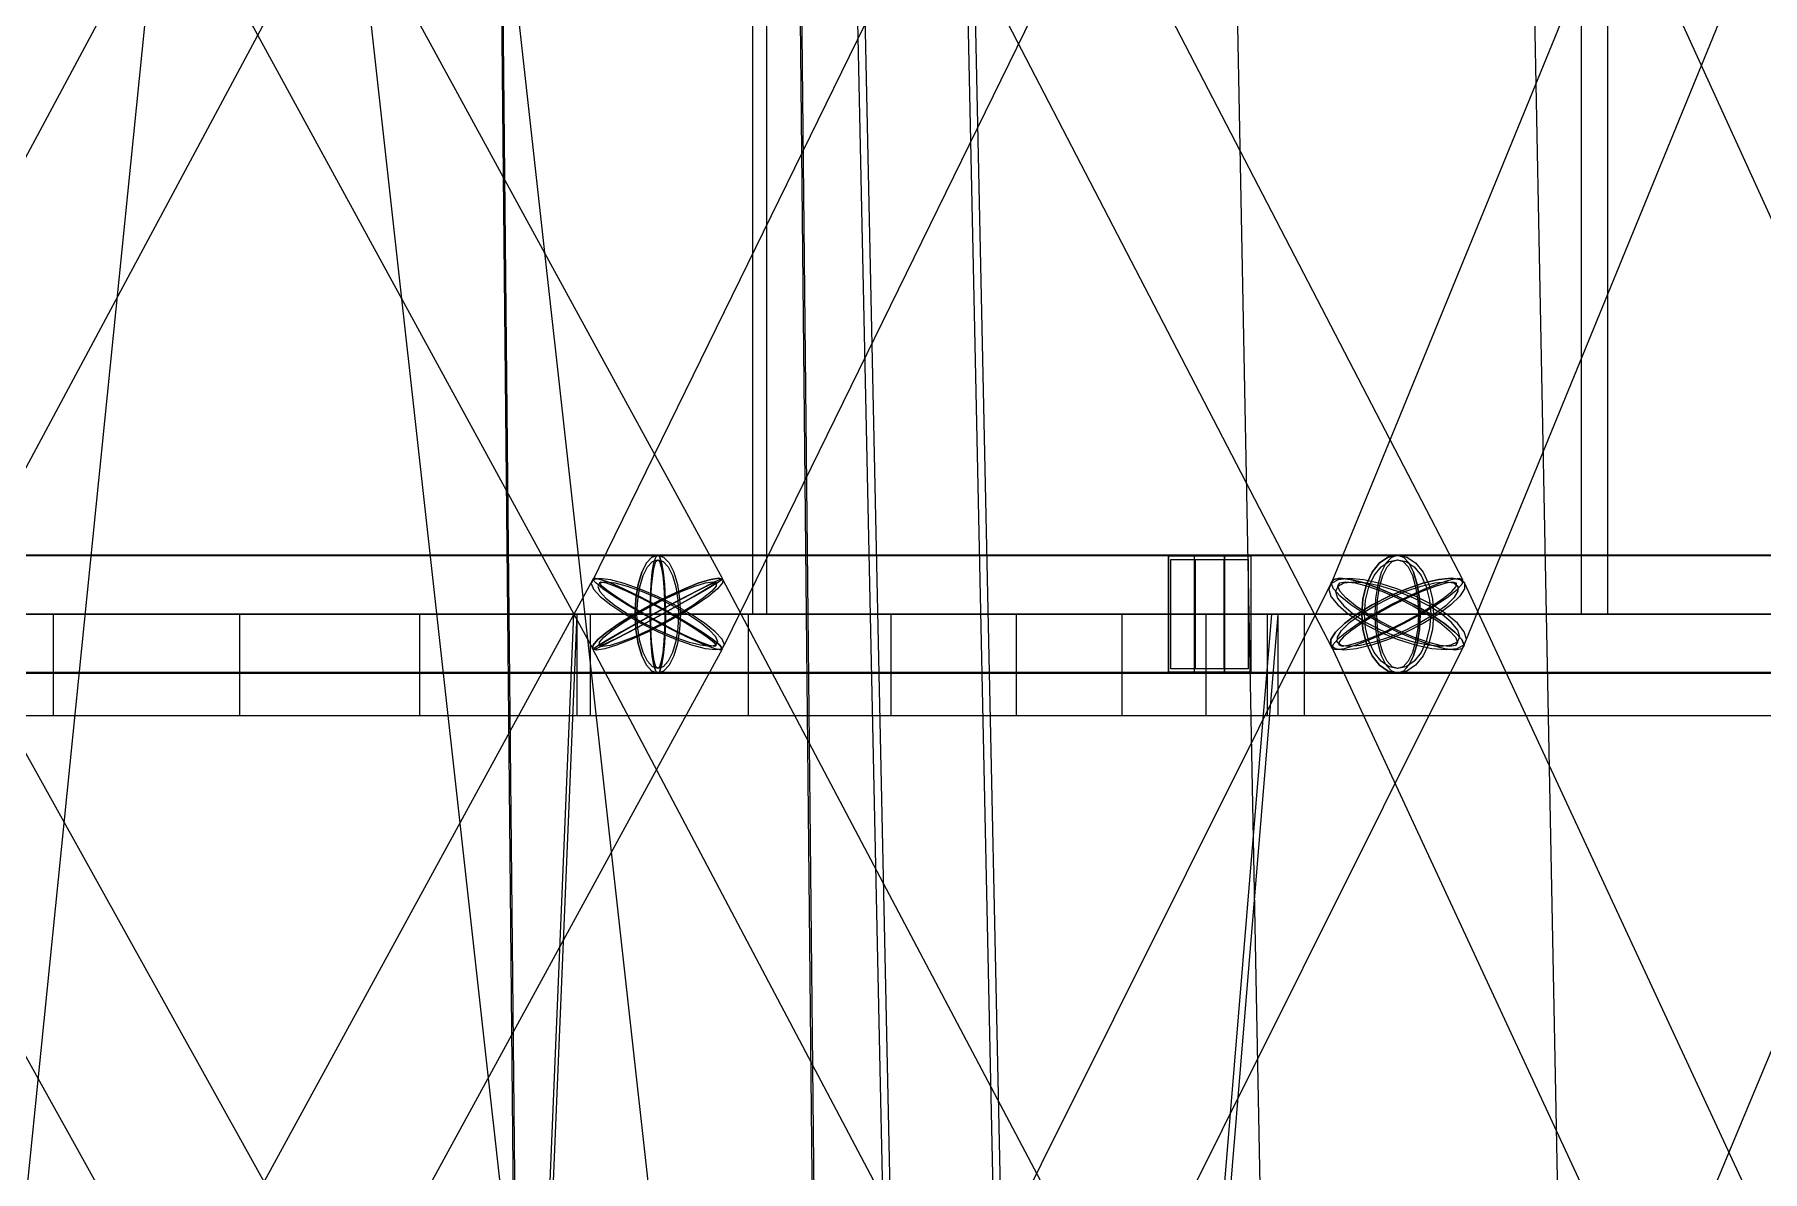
# Model space of a CAD drawing. Header units: millimetres. Extents: x -123812 to 252100, y -3000 to 639000.
# Drawn here: x 587 to 6533, y 453083 to 456993 of the extents above; entities that cross this region are included whole.
import ezdxf

# ---------------------------------------------------------------- set-up
doc = ezdxf.new("R2010")
doc.units = ezdxf.units.MM
doc.layers.add('D-STR-DECK', color=7, linetype='Continuous', lineweight=25)
doc.layers.add('D-STR-STRC', color=7, linetype='Continuous', lineweight=25)

msp = doc.modelspace()

# ---------------------------------------------------------------- linework, layer by layer
at = {"layer": 'D-STR-DECK'}
for points in [[(0, 455000), (0, 460000), (3105.8, 460000), (3105.8, 455000)], [(0, 455000), (0, 460000), (3105.8, 460000), (3105.8, 455000)], [(3059.2, 455000), (3059.2, 460000), (6000, 460000), (6000, 455000)], [(3059.2, 455000), (3059.2, 460000), (6000, 460000), (6000, 455000)], [(5910, 455000), (5910, 460000), (8485.3, 460000), (8485.3, 455000)], [(5910, 455000), (5910, 460000), (8485.3, 460000), (8485.3, 455000)], [(0, 445000), (0, 455000), (2453.9, 455000), (2036.2, 445000)], [(0, 445000), (0, 455000), (2453.9, 455000), (2036.2, 445000)], [(0, 454650), (0, 455000), (2453.9, 455000), (2453.9, 454650)], [(0, 454650), (0, 455000), (2453.9, 455000), (2453.9, 454650)], [(652.6, 454650), (652.6, 455000), (4865.8, 455000), (4865.8, 454650)], [(652.6, 454650), (652.6, 455000), (4865.8, 455000), (4865.8, 454650)], [(1294.1, 454650), (1294.1, 455000), (7194.4, 455000), (7194.4, 454650)], [(1294.1, 454650), (1294.1, 455000), (7194.4, 455000), (7194.4, 454650)], [(1913.4, 454650), (1913.4, 455000), (9400, 455000), (9400, 454650)], [(1913.4, 454650), (1913.4, 455000), (9400, 455000), (9400, 454650)], [(2025.8, 445000), (2443.5, 455000), (4865.8, 455000), (4037.6, 445000)], [(2025.8, 445000), (2443.5, 455000), (4865.8, 455000), (4037.6, 445000)], [(2500, 454650), (2500, 455000), (11444.7, 455000), (11444.7, 454650)], [(2500, 454650), (2500, 455000), (11444.7, 455000), (11444.7, 454650)], [(3043.8, 454650), (3043.8, 455000), (13293.6, 455000), (13293.6, 454650)], [(3043.8, 454650), (3043.8, 455000), (13293.6, 455000), (13293.6, 454650)], [(3535.5, 454650), (3535.5, 455000), (14915, 455000), (14915, 454650)], [(3535.5, 454650), (3535.5, 455000), (14915, 455000), (14915, 454650)], [(3966.8, 454650), (3966.8, 455000), (16281.3, 455000), (16281.3, 454650)], [(3966.8, 454650), (3966.8, 455000), (16281.3, 455000), (16281.3, 454650)], [(4016.9, 445000), (4845.1, 455000), (7194.4, 455000), (5969.9, 445000)], [(4016.9, 445000), (4845.1, 455000), (7194.4, 455000), (5969.9, 445000)], [(4330.1, 454650), (4330.1, 455000), (17368.9, 455000), (17368.9, 454650)], [(4330.1, 454650), (4330.1, 455000), (17368.9, 455000), (17368.9, 454650)], [(4619.4, 454650), (4619.4, 455000), (18159.4, 455000), (18159.4, 454650)], [(4619.4, 454650), (4619.4, 455000), (18159.4, 455000), (18159.4, 454650)], [(4829.6, 454650), (4829.6, 455000), (18639.2, 455000), (18639.2, 454650)], [(4829.6, 454650), (4829.6, 455000), (18639.2, 455000), (18639.2, 454650)], [(4957.2, 454650), (4957.2, 455000), (18800, 455000), (18800, 454650)], [(4957.2, 454650), (4957.2, 455000), (18800, 455000), (18800, 454650)]]:
    msp.add_lwpolyline(points, close=True, dxfattribs=at)
at = {"layer": 'D-STR-STRC'}
for points in [[(2278, 475025.6), (-252.7, 450025.6), (-244.1, 450024.7), (-218.9, 450022.2), (-178.7, 450018.1), (-126.4, 450012.8), (-65.4, 450006.6), (0, 450000), (65.4, 449993.4), (126.4, 449987.2), (178.7, 449981.9), (218.9, 449977.8), (244.1, 449975.3), (252.7, 449974.4), (2783.4, 474974.4)], [(-252.4, 474971.9), (2529.9, 449971.9), (2538.5, 449971.3), (2563.7, 449972.6), (2603.8, 449975.8), (2656.1, 449980.6), (2717, 449986.8), (2782.3, 449993.8), (2847.6, 450001.3), (2908.5, 450008.7), (2960.8, 450015.5), (3000.9, 450021.2), (3026.1, 450025.5), (3034.7, 450028.1), (252.4, 475028.1)], [(3036.6, 474995.8), (3569, 449995.8), (3575.9, 449987.5), (3596.2, 449980.1), (3628.5, 449974.1), (3670.6, 449969.8), (3719.6, 449967.5), (3772.2, 449967.5), (3824.8, 449969.7), (3873.8, 449974), (3915.8, 449980), (3948.1, 449987.4), (3968.4, 449995.7), (3975.3, 450004.2), (3442.9, 475004.2)], [(224, 454882.2), (2905.7, 459882.2), (2896.1, 459894.4), (2871.9, 459913.8), (2834.8, 459939), (2787.2, 459968.4), (2732.5, 460000), (2674.2, 460031.6), (2616.5, 460061), (2563.2, 460086.2), (2518, 460105.6), (2483.9, 460117.8), (2463.4, 460122), (2457.6, 460117.8), (-224, 455117.8)], [(-222.4, 459878), (2509.6, 454878), (2521.1, 454882.2), (2547, 454894.4), (2585.6, 454913.8), (2634.1, 454939), (2689.2, 454968.4), (2747.3, 455000), (2804.4, 455031.6), (2856.5, 455061), (2900.1, 455086.2), (2932.2, 455105.6), (2950.8, 455117.8), (2954.4, 455122), (222.4, 460122)], [(2456.7, 459882.2), (5052.8, 454882.2), (5066.4, 454878), (5094.5, 454882.2), (5135, 454894.4), (5185.2, 454913.8), (5241.8, 454939), (5300.8, 454968.4), (5358.2, 455000), (5410.2, 455031.6), (5453.1, 455061), (5484.1, 455086.2), (5501, 455105.6), (5502.7, 455117.8), (2906.6, 460117.8)], [(4951.2, 460105.6), (2502.6, 455105.6), (2510.8, 455086.2), (2534, 455061), (2570.8, 455031.6), (2618.5, 455000), (2673.9, 454968.4), (2733.4, 454939), (2792.7, 454913.8), (2847.9, 454894.4), (2895.1, 454882.2), (2931.3, 454878), (2953.9, 454882.2), (2961.3, 454894.4), (5409.9, 459894.4)], [(7694.9, 455105.6), (5411.6, 460105.6), (5396.3, 460117.8), (5366.4, 460122), (5323.9, 460117.8), (5271.5, 460105.6), (5213, 460086.2), (5152.2, 460061), (5093.4, 460031.6), (5040.5, 460000), (4997.2, 459968.4), (4966.3, 459939), (4950.1, 459913.8), (4949.6, 459894.4), (7232.9, 454894.4)], [(7089.4, 460086.2), (5040.8, 455086.2), (5048.5, 455061), (5071.9, 455031.6), (5109.3, 455000), (5158.2, 454968.4), (5215.3, 454939), (5276.6, 454913.8), (5338, 454894.4), (5395.3, 454882.2), (5444.5, 454878), (5482.5, 454882.2), (5506.4, 454894.4), (5514.8, 454913.8), (7563.4, 459913.8)], [(0, 454796.8), (2732, 454796.8), (2738.8, 454803.7), (2745.2, 454824), (2750.7, 454856.3), (2754.9, 454898.4), (2757.6, 454947.4), (2758.5, 455000), (2757.6, 455052.6), (2754.9, 455101.6), (2750.7, 455143.7), (2745.2, 455176), (2738.8, 455196.3), (2732, 455203.2), (0, 455203.2)], [(0, 454796.8), (2732, 454796.8), (2738.8, 454803.7), (2745.2, 454824), (2750.7, 454856.3), (2754.9, 454898.4), (2757.6, 454947.4), (2758.5, 455000), (2757.6, 455052.6), (2754.9, 455101.6), (2750.7, 455143.7), (2745.2, 455176), (2738.8, 455196.3), (2732, 455203.2), (0, 455203.2)], [(7463.9, 455203.2), (5277.8, 455203.2), (5245.8, 455196.3), (5215.9, 455176), (5190.3, 455143.7), (5170.7, 455101.6), (5158.3, 455052.6), (5154.1, 455000), (5158.3, 454947.4), (5170.7, 454898.4), (5190.3, 454856.3), (5215.9, 454824), (5245.8, 454803.7), (5277.8, 454796.8), (7463.9, 454796.8)], [(7463.9, 455203.2), (5277.8, 455203.2), (5245.8, 455196.3), (5215.9, 455176), (5190.3, 455143.7), (5170.7, 455101.6), (5158.3, 455052.6), (5154.1, 455000), (5158.3, 454947.4), (5170.7, 454898.4), (5190.3, 454856.3), (5215.9, 454824), (5245.8, 454803.7), (5277.8, 454796.8), (7463.9, 454796.8)], [(223.1, 449880.5), (2955.1, 454880.5), (2945.5, 454892.9), (2921.4, 454912.5), (2884.4, 454938.2), (2837, 454968), (2782.5, 455000), (2724.5, 455032), (2667, 455061.8), (2613.9, 455087.5), (2568.9, 455107.1), (2535, 455119.5), (2514.6, 455123.7), (2508.9, 455119.5), (-223.1, 450119.5)], [(-221.4, 454876.3), (2560.9, 449876.3), (2572.5, 449880.5), (2598.4, 449892.9), (2636.8, 449912.5), (2685.2, 449938.2), (2740.1, 449968), (2798, 450000), (2854.7, 450032), (2906.6, 450061.8), (2950, 450087.5), (2981.9, 450107.1), (3000.2, 450119.5), (3003.7, 450123.7), (221.4, 455123.7)], [(5599.1, 450119.5), (2956.1, 455119.5), (2942.3, 455123.7), (2914.3, 455119.5), (2873.8, 455107.1), (2823.6, 455087.5), (2767.2, 455061.8), (2708.4, 455032), (2651.2, 455000), (2599.5, 454968), (2556.9, 454938.2), (2526.2, 454912.5), (2509.4, 454892.9), (2507.9, 454880.5), (5150.9, 449880.5)], [(3010.9, 449892.9), (5506.4, 454892.9), (5498.3, 454912.5), (5475.1, 454938.2), (5438.5, 454968), (5391, 455000), (5335.7, 455032), (5276.5, 455061.8), (5217.4, 455087.5), (5162.4, 455107.1), (5115.2, 455119.5), (5079.2, 455123.7), (5056.6, 455119.5), (5049.2, 455107.1), (2553.7, 450107.1)], [(7831.7, 450107.1), (5508.1, 455107.1), (5492.7, 455119.5), (5462.7, 455123.7), (5420.1, 455119.5), (5367.8, 455107.1), (5309.3, 455087.5), (5248.7, 455061.8), (5190.1, 455032), (5137.5, 455000), (5094.4, 454968), (5063.8, 454938.2), (5047.8, 454912.5), (5047.5, 454892.9), (7371.1, 449892.9)], [(5611.5, 449912.5), (7700.4, 454912.5), (7692.7, 454938.2), (7669.4, 454968), (7632.1, 455000), (7583.3, 455032), (7526.4, 455061.8), (7465.3, 455087.5), (7404, 455107.1), (7346.9, 455119.5), (7297.7, 455123.7), (7259.8, 455119.5), (7235.8, 455107.1), (7227.4, 455087.5), (5138.5, 450087.5)]]:
    msp.add_lwpolyline(points, dxfattribs=at)
for points in [[(3062, 475000), (3594.4, 450000), (3950, 450000), (3417.6, 475000)], [(3062, 475000), (3594.4, 450000), (3950, 450000), (3417.6, 475000)], [(2165.1, 460000), (2214.3, 455000), (3249.7, 455000), (3198.2, 460000)], [(2170.2, 460000), (2220, 455000), (3243.9, 455000), (3193.1, 460000)], [(4669.1, 460000), (4765.8, 455000), (5789.7, 455000), (5692, 460000)], [(4669.1, 460000), (4765.8, 455000), (5789.7, 455000), (5692, 460000)], [(-51.8, 454800), (4682.6, 454800), (4682.6, 455200), (-51.8, 455200)], [(-51.8, 454800), (4682.6, 454800), (4682.6, 455200), (-51.8, 455200)], [(2654.2, 455000), (2656.9, 454947.4), (2664.6, 454898.4), (2677, 454856.3), (2693.1, 454824), (2711.9, 454803.7), (2732, 454796.8), (5277.8, 454796.8), (5297.9, 454803.7), (5316.7, 454824), (5332.8, 454856.3), (5345.1, 454898.4), (5352.9, 454947.4), (5355.5, 455000), (5352.9, 455052.6), (5345.1, 455101.6), (5332.8, 455143.7), (5316.7, 455176), (5297.9, 455196.3), (5277.8, 455203.2), (2732, 455203.2), (2711.9, 455196.3), (2693.1, 455176), (2677, 455143.7), (2664.6, 455101.6), (2656.9, 455052.6)], [(2809.7, 455000), (2807.1, 454947.4), (2799.3, 454898.4), (2787, 454856.3), (2770.9, 454824), (2752.1, 454803.7), (2732, 454796.8), (2711.9, 454803.7), (2693.1, 454824), (2677, 454856.3), (2664.6, 454898.4), (2656.9, 454947.4), (2654.2, 455000), (2656.9, 455052.6), (2664.6, 455101.6), (2677, 455143.7), (2693.1, 455176), (2711.9, 455196.3), (2732, 455203.2), (2752.1, 455196.3), (2770.9, 455176), (2787, 455143.7), (2799.3, 455101.6), (2807.1, 455052.6)], [(2654.2, 455000), (2656.9, 454947.4), (2664.6, 454898.4), (2677, 454856.3), (2693.1, 454824), (2711.9, 454803.7), (2732, 454796.8), (5277.8, 454796.8), (5297.9, 454803.7), (5316.7, 454824), (5332.8, 454856.3), (5345.1, 454898.4), (5352.9, 454947.4), (5355.5, 455000), (5352.9, 455052.6), (5345.1, 455101.6), (5332.8, 455143.7), (5316.7, 455176), (5297.9, 455196.3), (5277.8, 455203.2), (2732, 455203.2), (2711.9, 455196.3), (2693.1, 455176), (2677, 455143.7), (2664.6, 455101.6), (2656.9, 455052.6)], [(2809.7, 455000), (2807.1, 454947.4), (2799.3, 454898.4), (2787, 454856.3), (2770.9, 454824), (2752.1, 454803.7), (2732, 454796.8), (2711.9, 454803.7), (2693.1, 454824), (2677, 454856.3), (2664.6, 454898.4), (2656.9, 454947.4), (2654.2, 455000), (2656.9, 455052.6), (2664.6, 455101.6), (2677, 455143.7), (2693.1, 455176), (2711.9, 455196.3), (2732, 455203.2), (2752.1, 455196.3), (2770.9, 455176), (2787, 455143.7), (2799.3, 455101.6), (2807.1, 455052.6)], [(2758.5, 455000), (2757.6, 454947.4), (2754.9, 454898.4), (2750.7, 454856.3), (2745.2, 454824), (2738.8, 454803.7), (2732, 454796.8), (2725.1, 454803.7), (2718.7, 454824), (2713.2, 454856.3), (2709, 454898.4), (2706.4, 454947.4), (2705.5, 455000), (2706.4, 455052.6), (2709, 455101.6), (2713.2, 455143.7), (2718.7, 455176), (2725.1, 455196.3), (2732, 455203.2), (2738.8, 455196.3), (2745.2, 455176), (2750.7, 455143.7), (2754.9, 455101.6), (2757.6, 455052.6)], [(2758.5, 455000), (2757.6, 454947.4), (2754.9, 454898.4), (2750.7, 454856.3), (2745.2, 454824), (2738.8, 454803.7), (2732, 454796.8), (2725.1, 454803.7), (2718.7, 454824), (2713.2, 454856.3), (2709, 454898.4), (2706.4, 454947.4), (2705.5, 455000), (2706.4, 455052.6), (2709, 455101.6), (2713.2, 455143.7), (2718.7, 455176), (2725.1, 455196.3), (2732, 455203.2), (2738.8, 455196.3), (2745.2, 455176), (2750.7, 455143.7), (2754.9, 455101.6), (2757.6, 455052.6)], [(4489.4, 454800), (8162.2, 454800), (8162.2, 455200), (4489.4, 455200)], [(4489.4, 455200), (4772.2, 455200), (4772.2, 454800), (4489.4, 454800)], [(4489.4, 454800), (8162.2, 454800), (8162.2, 455200), (4489.4, 455200)], [(4489.4, 455200), (4772.2, 455200), (4772.2, 454800), (4489.4, 454800)], [(4579, 455200), (4682.6, 455200), (4682.6, 454800), (4579, 454800)], [(4579, 455200), (4682.6, 455200), (4682.6, 454800), (4579, 454800)], [(5401.5, 455000), (5397.3, 454947.4), (5384.9, 454898.4), (5365.2, 454856.3), (5339.6, 454824), (5309.8, 454803.7), (5277.8, 454796.8), (5245.8, 454803.7), (5215.9, 454824), (5190.3, 454856.3), (5170.7, 454898.4), (5158.3, 454947.4), (5154.1, 455000), (5158.3, 455052.6), (5170.7, 455101.6), (5190.3, 455143.7), (5215.9, 455176), (5245.8, 455196.3), (5277.8, 455203.2), (5309.8, 455196.3), (5339.6, 455176), (5365.2, 455143.7), (5384.9, 455101.6), (5397.3, 455052.6)], [(5401.5, 455000), (5397.3, 454947.4), (5384.9, 454898.4), (5365.2, 454856.3), (5339.6, 454824), (5309.8, 454803.7), (5277.8, 454796.8), (5245.8, 454803.7), (5215.9, 454824), (5190.3, 454856.3), (5170.7, 454898.4), (5158.3, 454947.4), (5154.1, 455000), (5158.3, 455052.6), (5170.7, 455101.6), (5190.3, 455143.7), (5215.9, 455176), (5245.8, 455196.3), (5277.8, 455203.2), (5309.8, 455196.3), (5339.6, 455176), (5365.2, 455143.7), (5384.9, 455101.6), (5397.3, 455052.6)], [(5355.5, 455000), (5352.9, 454947.4), (5345.1, 454898.4), (5332.8, 454856.3), (5316.7, 454824), (5297.9, 454803.7), (5277.8, 454796.8), (5257.7, 454803.7), (5238.9, 454824), (5222.8, 454856.3), (5210.4, 454898.4), (5202.7, 454947.4), (5200, 455000), (5202.7, 455052.6), (5210.4, 455101.6), (5222.8, 455143.7), (5238.9, 455176), (5257.7, 455196.3), (5277.8, 455203.2), (5297.9, 455196.3), (5316.7, 455176), (5332.8, 455143.7), (5345.1, 455101.6), (5352.9, 455052.6)], [(5355.5, 455000), (5352.9, 454947.4), (5345.1, 454898.4), (5332.8, 454856.3), (5316.7, 454824), (5297.9, 454803.7), (5277.8, 454796.8), (5257.7, 454803.7), (5238.9, 454824), (5222.8, 454856.3), (5210.4, 454898.4), (5202.7, 454947.4), (5200, 455000), (5202.7, 455052.6), (5210.4, 455101.6), (5222.8, 455143.7), (5238.9, 455176), (5257.7, 455196.3), (5277.8, 455203.2), (5297.9, 455196.3), (5316.7, 455176), (5332.8, 455143.7), (5345.1, 455101.6), (5352.9, 455052.6)], [(2803.6, 455000), (2801.2, 454951.5), (2794, 454906.4), (2782.6, 454867.6), (2767.8, 454837.9), (2750.5, 454819.2), (2732, 454812.8), (2713.4, 454819.2), (2696.2, 454837.9), (2681.3, 454867.6), (2669.9, 454906.4), (2662.8, 454951.5), (2660.3, 455000), (2662.8, 455048.5), (2669.9, 455093.6), (2681.3, 455132.4), (2696.2, 455162.1), (2713.4, 455180.8), (2732, 455187.2), (2750.5, 455180.8), (2767.8, 455162.1), (2782.6, 455132.4), (2794, 455093.6), (2801.2, 455048.5)], [(2803.6, 455000), (2801.2, 454951.5), (2794, 454906.4), (2782.6, 454867.6), (2767.8, 454837.9), (2750.5, 454819.2), (2732, 454812.8), (2713.4, 454819.2), (2696.2, 454837.9), (2681.3, 454867.6), (2669.9, 454906.4), (2662.8, 454951.5), (2660.3, 455000), (2662.8, 455048.5), (2669.9, 455093.6), (2681.3, 455132.4), (2696.2, 455162.1), (2713.4, 455180.8), (2732, 455187.2), (2750.5, 455180.8), (2767.8, 455162.1), (2782.6, 455132.4), (2794, 455093.6), (2801.2, 455048.5)], [(2756.4, 455000), (2755.6, 454951.5), (2753.1, 454906.4), (2749.3, 454867.6), (2744.2, 454837.9), (2738.3, 454819.2), (2732, 454812.8), (2725.7, 454819.2), (2719.8, 454837.9), (2714.7, 454867.6), (2710.8, 454906.4), (2708.4, 454951.5), (2707.5, 455000), (2708.4, 455048.5), (2710.8, 455093.6), (2714.7, 455132.4), (2719.8, 455162.1), (2725.7, 455180.8), (2732, 455187.2), (2738.3, 455180.8), (2744.2, 455162.1), (2749.3, 455132.4), (2753.1, 455093.6), (2755.6, 455048.5)], [(2756.4, 455000), (2755.6, 454951.5), (2753.1, 454906.4), (2749.3, 454867.6), (2744.2, 454837.9), (2738.3, 454819.2), (2732, 454812.8), (2725.7, 454819.2), (2719.8, 454837.9), (2714.7, 454867.6), (2710.8, 454906.4), (2708.4, 454951.5), (2707.5, 455000), (2708.4, 455048.5), (2710.8, 455093.6), (2714.7, 455132.4), (2719.8, 455162.1), (2725.7, 455180.8), (2732, 455187.2), (2738.3, 455180.8), (2744.2, 455162.1), (2749.3, 455132.4), (2753.1, 455093.6), (2755.6, 455048.5)], [(4497.9, 455188), (4763.7, 455188), (4763.7, 454812), (4497.9, 454812)], [(4497.9, 455188), (4763.7, 455188), (4763.7, 454812), (4497.9, 454812)], [(4582.1, 455188), (4679.5, 455188), (4679.5, 454812), (4582.1, 454812)], [(4582.1, 455188), (4679.5, 455188), (4679.5, 454812), (4582.1, 454812)], [(5391.7, 455000), (5387.9, 454951.5), (5376.5, 454906.4), (5358.4, 454867.6), (5334.8, 454837.9), (5307.3, 454819.2), (5277.8, 454812.8), (5248.3, 454819.2), (5220.8, 454837.9), (5197.2, 454867.6), (5179.1, 454906.4), (5167.7, 454951.5), (5163.8, 455000), (5167.7, 455048.5), (5179.1, 455093.6), (5197.2, 455132.4), (5220.8, 455162.1), (5248.3, 455180.8), (5277.8, 455187.2), (5307.3, 455180.8), (5334.8, 455162.1), (5358.4, 455132.4), (5376.5, 455093.6), (5387.9, 455048.5)], [(5391.7, 455000), (5387.9, 454951.5), (5376.5, 454906.4), (5358.4, 454867.6), (5334.8, 454837.9), (5307.3, 454819.2), (5277.8, 454812.8), (5248.3, 454819.2), (5220.8, 454837.9), (5197.2, 454867.6), (5179.1, 454906.4), (5167.7, 454951.5), (5163.8, 455000), (5167.7, 455048.5), (5179.1, 455093.6), (5197.2, 455132.4), (5220.8, 455162.1), (5248.3, 455180.8), (5277.8, 455187.2), (5307.3, 455180.8), (5334.8, 455162.1), (5358.4, 455132.4), (5376.5, 455093.6), (5387.9, 455048.5)], [(5349.4, 455000), (5347, 454951.5), (5339.8, 454906.4), (5328.4, 454867.6), (5313.6, 454837.9), (5296.3, 454819.2), (5277.8, 454812.8), (5259.2, 454819.2), (5242, 454837.9), (5227.1, 454867.6), (5215.7, 454906.4), (5208.6, 454951.5), (5206.1, 455000), (5208.6, 455048.5), (5215.7, 455093.6), (5227.1, 455132.4), (5242, 455162.1), (5259.2, 455180.8), (5277.8, 455187.2), (5296.3, 455180.8), (5313.6, 455162.1), (5328.4, 455132.4), (5339.8, 455093.6), (5347, 455048.5)], [(5349.4, 455000), (5347, 454951.5), (5339.8, 454906.4), (5328.4, 454867.6), (5313.6, 454837.9), (5296.3, 454819.2), (5277.8, 454812.8), (5259.2, 454819.2), (5242, 454837.9), (5227.1, 454867.6), (5215.7, 454906.4), (5208.6, 454951.5), (5206.1, 455000), (5208.6, 455048.5), (5215.7, 455093.6), (5227.1, 455132.4), (5242, 455162.1), (5259.2, 455180.8), (5277.8, 455187.2), (5296.3, 455180.8), (5313.6, 455162.1), (5328.4, 455132.4), (5339.8, 455093.6), (5347, 455048.5)], [(2618.5, 455000), (2673.9, 454968.4), (2733.4, 454939), (2792.7, 454913.8), (2847.9, 454894.4), (2895.1, 454882.2), (2931.3, 454878), (2953.9, 454882.2), (2961.3, 454894.4), (2953.2, 454913.8), (2929.9, 454939), (2893.2, 454968.4), (2845.5, 455000), (2790, 455031.6), (2730.6, 455061), (2671.3, 455086.2), (2616.1, 455105.6), (2568.8, 455117.8), (2532.7, 455122), (2510.1, 455117.8), (2502.6, 455105.6), (2510.8, 455086.2), (2534, 455061), (2570.8, 455031.6)], [(2812.7, 455000), (2755.5, 454968), (2696.7, 454938.2), (2640.3, 454912.5), (2590.2, 454892.9), (2549.7, 454880.5), (2521.6, 454876.3), (2507.9, 454880.5), (2509.4, 454892.9), (2526.2, 454912.5), (2556.9, 454938.2), (2599.5, 454968), (2651.2, 455000), (2708.4, 455032), (2767.2, 455061.8), (2823.6, 455087.5), (2873.8, 455107.1), (2914.3, 455119.5), (2942.3, 455123.7), (2956.1, 455119.5), (2954.5, 455107.1), (2937.8, 455087.5), (2907.1, 455061.8), (2864.4, 455032)], [(2782.5, 455000), (2837, 454968), (2884.4, 454938.2), (2921.4, 454912.5), (2945.5, 454892.9), (2955.1, 454880.5), (2949.4, 454876.3), (2928.9, 454880.5), (2895, 454892.9), (2850, 454912.5), (2797, 454938.2), (2739.5, 454968), (2681.5, 455000), (2626.9, 455032), (2579.5, 455061.8), (2542.5, 455087.5), (2518.4, 455107.1), (2508.9, 455119.5), (2514.6, 455123.7), (2535, 455119.5), (2568.9, 455107.1), (2613.9, 455087.5), (2667, 455061.8), (2724.5, 455032)], [(2716.6, 455000), (2659.6, 454968.4), (2607.5, 454939), (2563.9, 454913.8), (2531.7, 454894.4), (2513.2, 454882.2), (2509.6, 454878), (2521.1, 454882.2), (2547, 454894.4), (2585.6, 454913.8), (2634.1, 454939), (2689.2, 454968.4), (2747.3, 455000), (2804.4, 455031.6), (2856.5, 455061), (2900.1, 455086.2), (2932.2, 455105.6), (2950.8, 455117.8), (2954.4, 455122), (2942.8, 455117.8), (2916.9, 455105.6), (2878.4, 455086.2), (2829.9, 455061), (2774.7, 455031.6)], [(2629.7, 455000), (2679.7, 454971.5), (2733.2, 454945), (2786.7, 454922.2), (2836.5, 454904.8), (2879.1, 454893.8), (2911.7, 454890), (2932, 454893.8), (2938.8, 454904.8), (2931.4, 454922.2), (2910.4, 454945), (2877.3, 454971.5), (2834.3, 455000), (2784.3, 455028.5), (2730.7, 455055), (2677.3, 455077.8), (2627.5, 455095.2), (2584.9, 455106.2), (2552.3, 455110), (2531.9, 455106.2), (2525.2, 455095.2), (2532.6, 455077.8), (2553.5, 455055), (2586.6, 455028.5)], [(2804.8, 455000), (2753.2, 454971.1), (2700.2, 454944.2), (2649.4, 454921.1), (2604.1, 454903.4), (2567.6, 454892.3), (2542.3, 454888.5), (2530, 454892.3), (2531.3, 454903.4), (2546.4, 454921.1), (2574.1, 454944.2), (2612.6, 454971.1), (2659.2, 455000), (2710.7, 455028.9), (2763.8, 455055.8), (2814.6, 455078.9), (2859.8, 455096.6), (2896.3, 455107.7), (2921.6, 455111.5), (2934, 455107.7), (2932.6, 455096.6), (2917.5, 455078.9), (2889.8, 455055.8), (2851.4, 455028.9)], [(2777.5, 455000), (2826.7, 454971.1), (2869.4, 454944.2), (2902.8, 454921.1), (2924.5, 454903.4), (2933.1, 454892.3), (2928, 454888.5), (2909.5, 454892.3), (2879, 454903.4), (2838.4, 454921.1), (2790.6, 454944.2), (2738.7, 454971.1), (2686.5, 455000), (2637.3, 455028.9), (2594.5, 455055.8), (2561.2, 455078.9), (2539.5, 455096.6), (2530.9, 455107.7), (2536, 455111.5), (2554.4, 455107.7), (2585, 455096.6), (2625.6, 455078.9), (2673.4, 455055.8), (2725.2, 455028.9)], [(2718.2, 455000), (2666.7, 454971.5), (2619.8, 454945), (2580.4, 454922.2), (2551.4, 454904.8), (2534.7, 454893.8), (2531.5, 454890), (2541.9, 454893.8), (2565.2, 454904.8), (2600, 454922.2), (2643.7, 454945), (2693.4, 454971.5), (2745.8, 455000), (2797.2, 455028.5), (2844.2, 455055), (2883.5, 455077.8), (2912.5, 455095.2), (2929.2, 455106.2), (2932.5, 455110), (2922.1, 455106.2), (2898.7, 455095.2), (2864, 455077.8), (2820.3, 455055), (2770.5, 455028.5)], [(5109.3, 455000), (5158.2, 454968.4), (5215.3, 454939), (5276.6, 454913.8), (5338, 454894.4), (5395.3, 454882.2), (5444.5, 454878), (5482.5, 454882.2), (5506.4, 454894.4), (5514.8, 454913.8), (5507, 454939), (5483.6, 454968.4), (5446.2, 455000), (5397.3, 455031.6), (5340.3, 455061), (5279, 455086.2), (5217.6, 455105.6), (5160.3, 455117.8), (5111, 455122), (5073.1, 455117.8), (5049.1, 455105.6), (5040.8, 455086.2), (5048.5, 455061), (5071.9, 455031.6)], [(5418.1, 455000), (5365.5, 454968), (5306.8, 454938.2), (5246.2, 454912.5), (5187.8, 454892.9), (5135.5, 454880.5), (5092.9, 454876.3), (5062.8, 454880.5), (5047.5, 454892.9), (5047.8, 454912.5), (5063.8, 454938.2), (5094.4, 454968), (5137.5, 455000), (5190.1, 455032), (5248.7, 455061.8), (5309.3, 455087.5), (5367.8, 455107.1), (5420.1, 455119.5), (5462.7, 455123.7), (5492.7, 455119.5), (5508.1, 455107.1), (5507.8, 455087.5), (5491.8, 455061.8), (5461.2, 455032)], [(5391, 455000), (5438.5, 454968), (5475.1, 454938.2), (5498.3, 454912.5), (5506.4, 454892.9), (5498.9, 454880.5), (5476.4, 454876.3), (5440.3, 454880.5), (5393.2, 454892.9), (5338.2, 454912.5), (5279, 454938.2), (5219.8, 454968), (5164.6, 455000), (5117, 455032), (5080.4, 455061.8), (5057.3, 455087.5), (5049.2, 455107.1), (5056.6, 455119.5), (5079.2, 455123.7), (5115.2, 455119.5), (5162.4, 455107.1), (5217.4, 455087.5), (5276.5, 455061.8), (5335.7, 455032)], [(5197.3, 455000), (5145.4, 454968.4), (5102.5, 454939), (5071.5, 454913.8), (5054.5, 454894.4), (5052.8, 454882.2), (5066.4, 454878), (5094.5, 454882.2), (5135, 454894.4), (5185.2, 454913.8), (5241.8, 454939), (5300.8, 454968.4), (5358.2, 455000), (5410.2, 455031.6), (5453.1, 455061), (5484.1, 455086.2), (5501, 455105.6), (5502.7, 455117.8), (5489.1, 455122), (5461.1, 455117.8), (5420.6, 455105.6), (5370.3, 455086.2), (5313.8, 455061), (5254.8, 455031.6)], [(5125.9, 455000), (5170, 454971.5), (5221.4, 454945), (5276.7, 454922.2), (5332.1, 454904.8), (5383.7, 454893.8), (5428.1, 454890), (5462.3, 454893.8), (5483.9, 454904.8), (5491.5, 454922.2), (5484.5, 454945), (5463.4, 454971.5), (5429.6, 455000), (5385.5, 455028.5), (5334.1, 455055), (5278.8, 455077.8), (5223.5, 455095.2), (5171.8, 455106.2), (5127.4, 455110), (5093.2, 455106.2), (5071.6, 455095.2), (5064.1, 455077.8), (5071.1, 455055), (5092.2, 455028.5)], [(5404.3, 455000), (5356.8, 454971.1), (5304, 454944.2), (5249.3, 454921.1), (5196.6, 454903.4), (5149.5, 454892.3), (5111.1, 454888.5), (5084, 454892.3), (5070.1, 454903.4), (5070.4, 454921.1), (5084.9, 454944.2), (5112.4, 454971.1), (5151.3, 455000), (5198.7, 455028.9), (5251.6, 455055.8), (5306.2, 455078.9), (5358.9, 455096.6), (5406.1, 455107.7), (5444.5, 455111.5), (5471.6, 455107.7), (5485.4, 455096.6), (5485.1, 455078.9), (5470.7, 455055.8), (5443.1, 455028.9)], [(5379.8, 455000), (5422.7, 454971.1), (5455.7, 454944.2), (5476.6, 454921.1), (5483.9, 454903.4), (5477.1, 454892.3), (5456.8, 454888.5), (5424.3, 454892.3), (5381.8, 454903.4), (5332.2, 454921.1), (5278.9, 454944.2), (5225.5, 454971.1), (5175.7, 455000), (5132.9, 455028.9), (5099.9, 455055.8), (5079, 455078.9), (5071.7, 455096.6), (5078.4, 455107.7), (5098.7, 455111.5), (5131.2, 455107.7), (5173.7, 455096.6), (5223.3, 455078.9), (5276.6, 455055.8), (5330, 455028.9)], [(5205.3, 455000), (5158.4, 454971.5), (5119.7, 454945), (5091.8, 454922.2), (5076.5, 454904.8), (5075, 454893.8), (5087.2, 454890), (5112.5, 454893.8), (5149, 454904.8), (5194.3, 454922.2), (5245.3, 454945), (5298.5, 454971.5), (5350.3, 455000), (5397.1, 455028.5), (5435.8, 455055), (5463.8, 455077.8), (5479, 455095.2), (5480.6, 455106.2), (5468.3, 455110), (5443.1, 455106.2), (5406.5, 455095.2), (5361.2, 455077.8), (5310.2, 455055), (5257, 455028.5)], [(2214.3, 455000), (2263.5, 450000), (3301.2, 450000), (3249.7, 455000)], [(3249.7, 455000), (3232, 455000), (3180.3, 455000), (3098, 455000), (2990.8, 455000), (2866, 455000), (2732, 455000), (2598, 455000), (2473.1, 455000), (2365.9, 455000), (2283.6, 455000), (2231.9, 455000), (2214.3, 455000), (2231.9, 455000), (2283.6, 455000), (2365.9, 455000), (2473.1, 455000), (2598, 455000), (2732, 455000), (2866, 455000), (2990.8, 455000), (3098, 455000), (3180.3, 455000), (3232, 455000)], [(2220, 455000), (2269.9, 450000), (3294.7, 450000), (3243.9, 455000)], [(3243.9, 455000), (3226.5, 455000), (3175.3, 455000), (3094, 455000), (2988, 455000), (2864.5, 455000), (2732, 455000), (2599.5, 455000), (2476, 455000), (2370, 455000), (2288.6, 455000), (2237.5, 455000), (2220, 455000), (2237.5, 455000), (2288.6, 455000), (2370, 455000), (2476, 455000), (2599.5, 455000), (2732, 455000), (2864.5, 455000), (2988, 455000), (3094, 455000), (3175.3, 455000), (3226.5, 455000)], [(4765.8, 455000), (4862.6, 450000), (5887.4, 450000), (5789.7, 455000)], [(5789.7, 455000), (5772.3, 455000), (5721.1, 455000), (5639.8, 455000), (5533.8, 455000), (5410.3, 455000), (5277.8, 455000), (5145.3, 455000), (5021.8, 455000), (4915.8, 455000), (4834.4, 455000), (4783.3, 455000), (4765.8, 455000), (4783.3, 455000), (4834.4, 455000), (4915.8, 455000), (5021.8, 455000), (5145.3, 455000), (5277.8, 455000), (5410.3, 455000), (5533.8, 455000), (5639.8, 455000), (5721.1, 455000), (5772.3, 455000)], [(4765.8, 455000), (4862.6, 450000), (5887.4, 450000), (5789.7, 455000)], [(5789.7, 455000), (5772.3, 455000), (5721.1, 455000), (5639.8, 455000), (5533.8, 455000), (5410.3, 455000), (5277.8, 455000), (5145.3, 455000), (5021.8, 455000), (4915.8, 455000), (4834.4, 455000), (4783.3, 455000), (4765.8, 455000), (4783.3, 455000), (4834.4, 455000), (4915.8, 455000), (5021.8, 455000), (5145.3, 455000), (5277.8, 455000), (5410.3, 455000), (5533.8, 455000), (5639.8, 455000), (5721.1, 455000), (5772.3, 455000)]]:
    msp.add_lwpolyline(points, close=True, dxfattribs=at)

doc.saveas('drawing.dxf')
